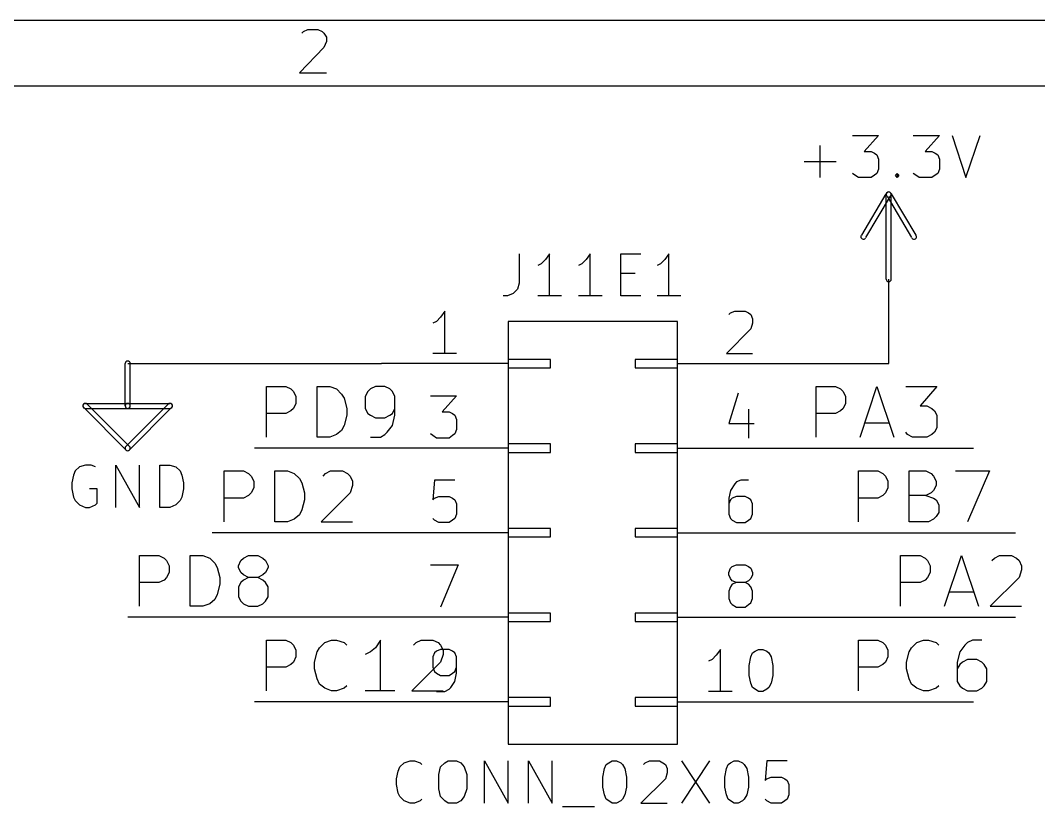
# Model space of a CAD drawing. Extents: x 10 to 287, y -200 to -10.
# Drawn here: x 76.79 to 107.37, y -33.63 to -10.01 of the extents above; entities that cross this region are included whole.
import ezdxf

# ---------------------------------------------------------------- set-up
doc = ezdxf.new("R2010")
doc.units = 0
doc.header["$MEASUREMENT"] = 0
doc.layers.add('BLACK', color=7, linetype='CONTINUOUS')

msp = doc.modelspace()

# ---------------------------------------------------------------- linework, layer by layer
at = {"layer": 'Black'}
for p, q in [((84.1756, -22.5298), (84.1756, -21.0058)), ((84.1756, -21.0058), (84.7598, -21.0058)), ((84.7598, -21.0058), (84.9122, -21.082)), ((84.9122, -21.082), (84.9884, -21.1582)), ((85.6996, -22.5298), (85.6996, -21.0058)), ((85.6996, -21.0058), (86.0806, -21.0058)), ((86.0806, -21.0058), (86.2838, -21.082)), ((86.2838, -21.082), (86.4362, -21.2344)), ((87.2998, -21.082), (87.2236, -21.1582)), ((87.4522, -21.0058), (87.2998, -21.082)), ((87.7316, -21.0058), (87.4522, -21.0058)), ((87.884, -21.082), (87.7316, -21.0058)), ((87.9602, -21.1582), (87.884, -21.082)), ((100.686, -22.5298), (100.686, -21.0058)), ((100.686, -21.0058), (101.27, -21.0058)), ((101.27, -21.0058), (101.422, -21.082)), ((101.422, -21.082), (101.498, -21.1582)), ((102.006, -22.5298), (102.514, -21.0058)), ((102.514, -21.0058), (103.022, -22.5298)), ((103.378, -21.0058), (104.318, -21.0058)), ((104.318, -21.0058), (103.81, -21.59)), ((84.9884, -21.1582), (85.0646, -21.3106)), ((85.0646, -21.3106), (85.0646, -21.5138)), ((86.4362, -21.2344), (86.5124, -21.3614)), ((86.5124, -21.3614), (86.5886, -21.6662)), ((87.2236, -21.1582), (87.1474, -21.3106)), ((87.1474, -21.3106), (87.1474, -21.6662)), ((88.0364, -21.3106), (87.9602, -21.1582)), ((88.0364, -21.8694), (88.0364, -21.3106)), ((101.498, -21.1582), (101.575, -21.3106)), ((101.575, -21.3106), (101.575, -21.5138)), ((84.9884, -21.6662), (84.9122, -21.7424)), ((85.0646, -21.5138), (84.9884, -21.6662)), ((86.5886, -21.6662), (86.5886, -21.8694)), ((87.1474, -21.6662), (87.2236, -21.8186)), ((87.9602, -21.8186), (88.0364, -21.6662)), ((101.498, -21.6662), (101.422, -21.7424)), ((101.575, -21.5138), (101.498, -21.6662)), ((103.81, -21.59), (104.013, -21.59)), ((104.013, -21.59), (104.165, -21.6662)), ((104.165, -21.6662), (104.242, -21.7424)), ((84.7598, -21.8186), (84.1756, -21.8186)), ((84.9122, -21.7424), (84.7598, -21.8186)), ((86.5886, -21.8694), (86.5124, -22.1742)), ((87.2236, -21.8186), (87.2998, -21.8694)), ((87.2998, -21.8694), (87.4522, -21.9456)), ((87.4522, -21.9456), (87.7316, -21.9456)), ((87.7316, -21.9456), (87.884, -21.8694)), ((87.884, -21.8694), (87.9602, -21.8186)), ((87.9602, -22.1742), (88.0364, -21.8694)), ((101.27, -21.8186), (100.686, -21.8186)), ((101.422, -21.7424), (101.27, -21.8186)), ((104.242, -21.7424), (104.318, -21.8694)), ((104.318, -21.8694), (104.318, -22.2504)), ((86.5124, -22.1742), (86.4362, -22.3266)), ((87.8078, -22.3774), (87.9602, -22.1742)), ((102.133, -22.098), (102.87, -22.098)), ((104.318, -22.2504), (104.242, -22.3774)), ((86.0806, -22.5298), (85.6996, -22.5298)), ((86.2838, -22.4536), (86.0806, -22.5298)), ((86.4362, -22.3266), (86.2838, -22.4536)), ((87.2998, -22.5298), (87.6046, -22.5298)), ((87.6046, -22.5298), (87.7316, -22.4536)), ((87.7316, -22.4536), (87.8078, -22.3774)), ((103.429, -22.4536), (103.378, -22.3774)), ((103.581, -22.5298), (103.429, -22.4536)), ((104.013, -22.5298), (103.581, -22.5298)), ((104.165, -22.4536), (104.013, -22.5298)), ((104.242, -22.3774), (104.165, -22.4536)), ((82.9056, -25.0698), (82.9056, -23.5458)), ((82.9056, -23.5458), (83.4898, -23.5458)), ((83.4898, -23.5458), (83.6422, -23.622)), ((84.4296, -25.0698), (84.4296, -23.5458)), ((84.4296, -23.5458), (84.8106, -23.5458)), ((84.8106, -23.5458), (85.0138, -23.622)), ((85.9536, -23.622), (86.106, -23.5458)), ((86.106, -23.5458), (86.4616, -23.5458)), ((86.4616, -23.5458), (86.614, -23.622)), ((101.956, -25.0698), (101.956, -23.5458)), ((101.956, -23.5458), (102.54, -23.5458)), ((102.54, -23.5458), (102.692, -23.622)), ((103.48, -25.0698), (103.48, -23.5458)), ((103.48, -23.5458), (103.988, -23.5458)), ((103.988, -23.5458), (104.14, -23.622)), ((104.877, -23.5458), (105.893, -23.5458)), ((105.893, -23.5458), (105.232, -25.0698)), ((83.6422, -23.622), (83.7184, -23.6982)), ((83.7184, -23.6982), (83.7946, -23.8506)), ((83.7946, -23.8506), (83.7946, -24.0538)), ((85.0138, -23.622), (85.1662, -23.7744)), ((85.1662, -23.7744), (85.2424, -23.9014)), ((85.8774, -23.6982), (85.9536, -23.622)), ((86.614, -23.622), (86.6902, -23.6982)), ((86.6902, -23.6982), (86.7664, -23.8506)), ((86.7664, -23.8506), (86.7664, -23.9776)), ((102.692, -23.622), (102.768, -23.6982)), ((102.768, -23.6982), (102.845, -23.8506)), ((102.845, -23.8506), (102.845, -24.0538)), ((104.14, -23.622), (104.216, -23.6982)), ((104.216, -23.6982), (104.292, -23.8506)), ((104.292, -23.8506), (104.292, -23.9776)), ((83.7946, -24.0538), (83.7184, -24.2062)), ((85.2424, -23.9014), (85.3186, -24.2062)), ((86.7664, -23.9776), (86.6902, -24.2062)), ((102.845, -24.0538), (102.768, -24.2062)), ((104.216, -24.13), (104.14, -24.2062)), ((104.292, -23.9776), (104.216, -24.13)), ((83.4898, -24.3586), (82.9056, -24.3586)), ((83.6422, -24.2824), (83.4898, -24.3586)), ((83.7184, -24.2062), (83.6422, -24.2824)), ((85.3186, -24.4094), (85.2424, -24.7142)), ((85.3186, -24.2062), (85.3186, -24.4094)), ((86.6902, -24.2062), (85.8266, -25.0698)), ((102.54, -24.3586), (101.956, -24.3586)), ((102.692, -24.2824), (102.54, -24.3586)), ((102.768, -24.2062), (102.692, -24.2824)), ((103.988, -24.2824), (103.48, -24.2824)), ((104.14, -24.2062), (103.988, -24.2824)), ((103.988, -24.2824), (104.216, -24.3586)), ((104.216, -24.3586), (104.292, -24.4094)), ((104.292, -24.4094), (104.369, -24.5618)), ((85.2424, -24.7142), (85.1662, -24.8666)), ((104.369, -24.5618), (104.369, -24.7904)), ((84.8106, -25.0698), (84.4296, -25.0698)), ((85.0138, -24.9936), (84.8106, -25.0698)), ((85.1662, -24.8666), (85.0138, -24.9936)), ((85.8266, -25.0698), (86.7664, -25.0698)), ((104.064, -25.0698), (103.48, -25.0698)), ((104.216, -24.9936), (104.064, -25.0698)), ((104.292, -24.9174), (104.216, -24.9936)), ((104.369, -24.7904), (104.292, -24.9174)), ((80.3656, -27.6098), (80.3656, -26.0858)), ((80.3656, -26.0858), (80.9498, -26.0858)), ((80.9498, -26.0858), (81.1022, -26.162)), ((81.1022, -26.162), (81.1784, -26.2382)), ((81.1784, -26.2382), (81.2546, -26.3906)), ((81.8896, -27.6098), (81.8896, -26.0858)), ((81.8896, -26.0858), (82.2706, -26.0858)), ((82.2706, -26.0858), (82.4738, -26.162)), ((82.4738, -26.162), (82.6262, -26.3144)), ((83.3374, -26.3906), (83.4136, -26.2382)), ((83.4136, -26.2382), (83.4898, -26.162)), ((83.4898, -26.162), (83.6422, -26.0858)), ((83.6422, -26.0858), (83.9216, -26.0858)), ((83.9216, -26.0858), (84.074, -26.162)), ((84.074, -26.162), (84.1502, -26.2382)), ((84.1502, -26.2382), (84.2264, -26.3906)), ((103.226, -27.6098), (103.226, -26.0858)), ((103.226, -26.0858), (103.81, -26.0858)), ((103.81, -26.0858), (103.962, -26.162)), ((103.962, -26.162), (104.038, -26.2382)), ((104.038, -26.2382), (104.115, -26.3906)), ((104.546, -27.6098), (105.054, -26.0858)), ((105.054, -26.0858), (105.562, -27.6098)), ((105.969, -26.2382), (106.045, -26.162)), ((106.045, -26.162), (106.197, -26.0858)), ((106.197, -26.0858), (106.553, -26.0858)), ((106.553, -26.0858), (106.705, -26.162)), ((106.705, -26.162), (106.782, -26.2382)), ((106.782, -26.2382), (106.858, -26.3906)), ((81.2546, -26.5938), (81.1784, -26.7462)), ((81.2546, -26.3906), (81.2546, -26.5938)), ((82.6262, -26.3144), (82.7024, -26.4414)), ((82.7024, -26.4414), (82.7786, -26.7462)), ((83.3374, -26.4414), (83.3374, -26.3906)), ((83.4136, -26.5938), (83.3374, -26.4414)), ((83.4898, -26.67), (83.4136, -26.5938)), ((84.1502, -26.5938), (84.074, -26.67)), ((84.2264, -26.4414), (84.1502, -26.5938)), ((84.2264, -26.3906), (84.2264, -26.4414)), ((104.115, -26.5938), (104.038, -26.7462)), ((104.115, -26.3906), (104.115, -26.5938)), ((106.858, -26.5176), (106.782, -26.7462)), ((106.858, -26.3906), (106.858, -26.5176)), ((80.9498, -26.8986), (80.3656, -26.8986)), ((81.1022, -26.8224), (80.9498, -26.8986)), ((81.1784, -26.7462), (81.1022, -26.8224)), ((82.7786, -26.7462), (82.7786, -26.9494)), ((83.4136, -26.8986), (83.3374, -27.0256)), ((83.4898, -26.8224), (83.4136, -26.8986)), ((83.6422, -26.7462), (83.4898, -26.67)), ((83.6422, -26.7462), (83.4898, -26.8224)), ((83.9216, -26.7462), (83.6422, -26.7462)), ((84.074, -26.67), (83.9216, -26.7462)), ((84.074, -26.8224), (83.9216, -26.7462)), ((84.1502, -26.8986), (84.074, -26.8224)), ((84.2264, -27.0256), (84.1502, -26.8986)), ((103.81, -26.8986), (103.226, -26.8986)), ((103.962, -26.8224), (103.81, -26.8986)), ((104.038, -26.7462), (103.962, -26.8224)), ((106.782, -26.7462), (105.918, -27.6098)), ((82.7786, -26.9494), (82.7024, -27.2542)), ((83.3374, -27.0256), (83.3374, -27.3304)), ((84.2264, -27.3304), (84.2264, -27.0256)), ((104.673, -27.178), (105.41, -27.178)), ((82.6262, -27.4066), (82.4738, -27.5336)), ((82.7024, -27.2542), (82.6262, -27.4066)), ((83.3374, -27.3304), (83.4136, -27.4574)), ((83.4136, -27.4574), (83.4898, -27.5336)), ((84.074, -27.5336), (84.1502, -27.4574)), ((84.1502, -27.4574), (84.2264, -27.3304)), ((82.2706, -27.6098), (81.8896, -27.6098)), ((82.4738, -27.5336), (82.2706, -27.6098)), ((83.4898, -27.5336), (83.6422, -27.6098)), ((83.6422, -27.6098), (83.9216, -27.6098)), ((83.9216, -27.6098), (84.074, -27.5336)), ((105.918, -27.6098), (106.858, -27.6098)), ((84.1756, -30.1498), (84.1756, -28.6258)), ((84.1756, -28.6258), (84.7598, -28.6258)), ((84.7598, -28.6258), (84.9122, -28.702)), ((84.9122, -28.702), (84.9884, -28.7782)), ((85.7758, -28.8544), (85.9282, -28.702)), ((85.9282, -28.702), (86.1314, -28.6258)), ((86.1314, -28.6258), (86.2838, -28.6258)), ((86.2838, -28.6258), (86.5124, -28.702)), ((86.5124, -28.702), (86.5886, -28.7782)), ((87.6046, -28.6258), (87.4522, -28.8544)), ((87.6046, -30.1498), (87.6046, -28.6258)), ((88.5952, -28.7782), (88.6714, -28.702)), ((88.6714, -28.702), (88.8238, -28.6258)), ((88.8238, -28.6258), (89.1794, -28.6258)), ((89.1794, -28.6258), (89.3318, -28.702)), ((89.3318, -28.702), (89.408, -28.7782)), ((101.956, -30.1498), (101.956, -28.6258)), ((101.956, -28.6258), (102.54, -28.6258)), ((102.54, -28.6258), (102.692, -28.702)), ((102.692, -28.702), (102.768, -28.7782)), ((103.556, -28.8544), (103.708, -28.702)), ((103.708, -28.702), (103.911, -28.6258)), ((103.911, -28.6258), (104.064, -28.6258)), ((104.064, -28.6258), (104.292, -28.702)), ((104.292, -28.702), (104.369, -28.7782)), ((105.232, -28.702), (105.156, -28.7782)), ((105.385, -28.6258), (105.232, -28.702)), ((105.664, -28.6258), (105.385, -28.6258)), ((84.9884, -28.7782), (85.0646, -28.9306)), ((85.0646, -28.9306), (85.0646, -29.1338)), ((85.6234, -29.2862), (85.6996, -28.9814)), ((85.6996, -28.9814), (85.7758, -28.8544)), ((87.2998, -28.9814), (87.1474, -29.0576)), ((87.4522, -28.8544), (87.2998, -28.9814)), ((89.408, -28.7782), (89.4842, -28.9306)), ((89.4842, -28.9306), (89.4842, -29.0576)), ((102.768, -28.7782), (102.845, -28.9306)), ((102.845, -28.9306), (102.845, -29.1338)), ((103.403, -29.2862), (103.48, -28.9814)), ((103.48, -28.9814), (103.556, -28.8544)), ((105.004, -28.9814), (104.927, -29.2862)), ((105.156, -28.7782), (105.004, -28.9814)), ((84.9884, -29.2862), (84.9122, -29.3624)), ((85.0646, -29.1338), (84.9884, -29.2862)), ((85.6234, -29.4894), (85.6234, -29.2862)), ((89.408, -29.2862), (88.5444, -30.1498)), ((89.4842, -29.0576), (89.408, -29.2862)), ((102.768, -29.2862), (102.692, -29.3624)), ((102.845, -29.1338), (102.768, -29.2862)), ((103.403, -29.4894), (103.403, -29.2862)), ((104.927, -29.2862), (104.927, -29.8704)), ((105.08, -29.2862), (105.004, -29.3624)), ((105.232, -29.21), (105.08, -29.2862)), ((105.512, -29.21), (105.232, -29.21)), ((105.664, -29.2862), (105.512, -29.21)), ((105.74, -29.3624), (105.664, -29.2862)), ((84.7598, -29.4386), (84.1756, -29.4386)), ((84.9122, -29.3624), (84.7598, -29.4386)), ((85.6996, -29.7942), (85.6234, -29.4894)), ((102.54, -29.4386), (101.956, -29.4386)), ((102.692, -29.3624), (102.54, -29.4386)), ((103.48, -29.7942), (103.403, -29.4894)), ((105.004, -29.3624), (104.927, -29.4894)), ((105.816, -29.4894), (105.74, -29.3624)), ((105.816, -29.8704), (105.816, -29.4894)), ((85.7758, -29.9466), (85.6996, -29.7942)), ((85.9282, -30.0736), (85.7758, -29.9466)), ((103.556, -29.9466), (103.48, -29.7942)), ((103.708, -30.0736), (103.556, -29.9466)), ((104.927, -29.8704), (105.004, -29.9974)), ((105.74, -29.9974), (105.816, -29.8704)), ((86.1314, -30.1498), (85.9282, -30.0736)), ((86.2838, -30.1498), (86.1314, -30.1498)), ((86.5124, -30.0736), (86.2838, -30.1498)), ((86.5886, -29.9974), (86.5124, -30.0736)), ((88.0364, -30.1498), (87.1474, -30.1498)), ((88.5444, -30.1498), (89.4842, -30.1498)), ((103.911, -30.1498), (103.708, -30.0736)), ((104.064, -30.1498), (103.911, -30.1498)), ((104.292, -30.0736), (104.064, -30.1498)), ((104.369, -29.9974), (104.292, -30.0736)), ((105.004, -29.9974), (105.08, -30.0736)), ((105.08, -30.0736), (105.232, -30.1498)), ((105.232, -30.1498), (105.512, -30.1498)), ((105.512, -30.1498), (105.664, -30.0736)), ((105.664, -30.0736), (105.74, -29.9974))]:
    msp.add_line(p, q, dxfattribs=at)
at = {"layer": 'Cyan 2'}
for p, q in [((101.778, -13.462), (102.565, -13.462)), ((102.565, -13.462), (102.133, -13.9446)), ((103.607, -13.462), (104.394, -13.462)), ((104.394, -13.462), (103.962, -13.9446)), ((104.775, -13.462), (105.181, -14.732)), ((105.181, -14.732), (105.613, -13.462)), ((100.813, -14.732), (100.813, -13.7668)), ((102.133, -13.9446), (102.337, -13.9446)), ((102.337, -13.9446), (102.438, -13.9954)), ((102.438, -13.9954), (102.514, -14.0462)), ((102.514, -14.0462), (102.565, -14.1732)), ((103.962, -13.9446), (104.165, -13.9446)), ((104.165, -13.9446), (104.267, -13.9954)), ((104.267, -13.9954), (104.343, -14.0462)), ((104.343, -14.0462), (104.394, -14.1732)), ((100.33, -14.2494), (101.295, -14.2494)), ((102.565, -14.1732), (102.565, -14.478)), ((104.394, -14.1732), (104.394, -14.478)), ((101.854, -14.6558), (101.778, -14.605)), ((101.956, -14.732), (101.854, -14.6558)), ((102.438, -14.6558), (102.337, -14.732)), ((102.514, -14.605), (102.438, -14.6558)), ((102.565, -14.478), (102.514, -14.605)), ((103.073, -14.6558), (103.124, -14.605)), ((103.124, -14.732), (103.073, -14.6558)), ((103.124, -14.605), (103.175, -14.6558)), ((103.124, -14.605), (103.124, -14.732)), ((103.175, -14.6558), (103.124, -14.732)), ((103.683, -14.6558), (103.607, -14.605)), ((103.784, -14.732), (103.683, -14.6558)), ((104.267, -14.6558), (104.165, -14.732)), ((104.343, -14.605), (104.267, -14.6558)), ((104.394, -14.478), (104.343, -14.605)), ((102.337, -14.732), (101.956, -14.732)), ((104.165, -14.732), (103.784, -14.732)), ((91.7702, -17.018), (91.7702, -17.907)), ((92.6846, -17.018), (92.5576, -17.1958)), ((92.6846, -18.288), (92.6846, -17.018)), ((93.9038, -17.018), (93.7768, -17.1958)), ((93.9038, -18.288), (93.9038, -17.018)), ((94.8182, -18.288), (94.8182, -17.018)), ((94.8182, -17.018), (95.4278, -17.018)), ((96.266, -17.018), (96.139, -17.1958)), ((96.266, -18.288), (96.266, -17.018)), ((92.4306, -17.3228), (92.329, -17.3736)), ((92.5576, -17.1958), (92.4306, -17.3228)), ((93.6498, -17.3228), (93.5482, -17.3736)), ((93.7768, -17.1958), (93.6498, -17.3228)), ((96.012, -17.3228), (95.9104, -17.3736)), ((96.139, -17.1958), (96.012, -17.3228)), ((94.8182, -17.6022), (95.25, -17.6022)), ((91.7702, -17.907), (91.7194, -18.0848)), ((91.4146, -18.288), (91.2876, -18.288)), ((91.5924, -18.2118), (91.4146, -18.288)), ((91.7194, -18.0848), (91.5924, -18.2118)), ((93.0402, -18.288), (92.329, -18.288)), ((94.2594, -18.288), (93.5482, -18.288)), ((95.4278, -18.288), (94.8182, -18.288)), ((96.6216, -18.288), (95.9104, -18.288)), ((78.4352, -23.5458), (78.3844, -23.6728)), ((78.5622, -23.4188), (78.4352, -23.5458)), ((78.74, -23.368), (78.5622, -23.4188)), ((78.9178, -23.368), (78.74, -23.368)), ((79.0448, -23.4188), (78.9178, -23.368)), ((79.6544, -24.638), (79.6544, -23.368)), ((79.6544, -23.368), (80.3656, -24.638)), ((80.3656, -24.638), (80.3656, -23.368)), ((80.9752, -24.638), (80.9752, -23.368)), ((80.9752, -23.368), (81.28, -23.368)), ((81.28, -23.368), (81.4578, -23.4188)), ((81.4578, -23.4188), (81.5848, -23.5458)), ((81.5848, -23.5458), (81.6356, -23.6728)), ((78.3844, -23.6728), (78.3336, -23.9014)), ((81.6356, -23.6728), (81.6864, -23.9014)), ((78.3336, -23.9014), (78.3336, -24.0792)), ((78.3336, -24.0792), (78.3844, -24.3332)), ((79.0956, -24.0792), (78.867, -24.0792)), ((79.0956, -24.511), (79.0956, -24.0792)), ((81.6864, -24.0792), (81.6356, -24.3332)), ((81.6864, -23.9014), (81.6864, -24.0792)), ((78.3844, -24.3332), (78.4352, -24.4348)), ((78.4352, -24.4348), (78.5622, -24.5618)), ((81.5848, -24.4348), (81.4578, -24.5618)), ((81.6356, -24.3332), (81.5848, -24.4348)), ((78.5622, -24.5618), (78.74, -24.638)), ((78.74, -24.638), (78.867, -24.638)), ((78.867, -24.638), (79.0448, -24.5618)), ((79.0448, -24.5618), (79.0956, -24.511)), ((81.28, -24.638), (80.9752, -24.638)), ((81.4578, -24.5618), (81.28, -24.638)), ((88.1888, -32.4358), (88.3158, -32.3088)), ((88.3158, -32.3088), (88.4936, -32.258)), ((88.4936, -32.258), (88.6206, -32.258)), ((88.6206, -32.258), (88.7984, -32.3088)), ((88.7984, -32.3088), (88.8492, -32.3596)), ((89.408, -32.4358), (89.535, -32.3088)), ((89.535, -32.3088), (89.6366, -32.258)), ((89.6366, -32.258), (89.8906, -32.258)), ((89.8906, -32.258), (90.0176, -32.3088)), ((90.0176, -32.3088), (90.1192, -32.4358)), ((90.7288, -33.528), (90.7288, -32.258)), ((90.7288, -32.258), (91.44, -33.528)), ((91.44, -33.528), (91.44, -32.258)), ((92.0496, -33.528), (92.0496, -32.258)), ((92.0496, -32.258), (92.7608, -33.528)), ((92.7608, -33.528), (92.7608, -32.258)), ((94.3356, -32.4866), (94.3864, -32.3596)), ((94.3864, -32.3596), (94.4626, -32.3088)), ((94.4626, -32.3088), (94.5642, -32.258)), ((94.5642, -32.258), (94.6912, -32.258)), ((94.6912, -32.258), (94.8182, -32.3088)), ((94.8182, -32.3088), (94.869, -32.3596)), ((94.869, -32.3596), (94.9452, -32.4866)), ((95.504, -32.3596), (95.5548, -32.3088)), ((95.5548, -32.3088), (95.6818, -32.258)), ((95.6818, -32.258), (95.9866, -32.258)), ((95.9866, -32.258), (96.0882, -32.3088)), ((96.0882, -32.3088), (96.1644, -32.3596)), ((96.1644, -32.3596), (96.2152, -32.4866)), ((96.647, -32.258), (97.4852, -33.528)), ((97.4852, -32.258), (96.647, -33.528)), ((97.9932, -32.4866), (98.044, -32.3596)), ((98.044, -32.3596), (98.1202, -32.3088)), ((98.1202, -32.3088), (98.2218, -32.258)), ((98.2218, -32.258), (98.3488, -32.258)), ((98.3488, -32.258), (98.4758, -32.3088)), ((98.4758, -32.3088), (98.5266, -32.3596)), ((98.5266, -32.3596), (98.6028, -32.4866)), ((99.2124, -32.258), (99.1616, -32.8422)), ((99.822, -32.258), (99.2124, -32.258)), ((88.0872, -32.7914), (88.138, -32.5628)), ((88.138, -32.5628), (88.1888, -32.4358)), ((89.3572, -32.6644), (89.408, -32.4358)), ((89.3572, -33.0962), (89.3572, -32.6644)), ((90.1192, -32.4358), (90.1954, -32.6644)), ((90.1954, -32.6644), (90.1954, -33.0962)), ((94.2848, -32.7406), (94.3356, -32.4866)), ((94.9452, -32.4866), (94.996, -32.7406)), ((96.2152, -32.6136), (96.1644, -32.7914)), ((96.2152, -32.4866), (96.2152, -32.6136)), ((97.9424, -32.7406), (97.9932, -32.4866)), ((98.6028, -32.4866), (98.6536, -32.7406)), ((88.0872, -32.9692), (88.0872, -32.7914)), ((88.138, -33.2232), (88.0872, -32.9692)), ((94.2848, -33.0454), (94.2848, -32.7406)), ((94.996, -32.7406), (94.996, -33.0454)), ((96.1644, -32.7914), (95.4278, -33.528)), ((97.9424, -33.0454), (97.9424, -32.7406)), ((98.6536, -32.7406), (98.6536, -33.0454)), ((99.1616, -32.8422), (99.2124, -32.7914)), ((99.2124, -32.7914), (99.3394, -32.7406)), ((99.3394, -32.7406), (99.6442, -32.7406)), ((99.6442, -32.7406), (99.7458, -32.7914)), ((99.7458, -32.7914), (99.822, -32.8422)), ((99.822, -32.8422), (99.8728, -32.9692)), ((99.8728, -32.9692), (99.8728, -33.274)), ((88.1888, -33.3248), (88.138, -33.2232)), ((88.3158, -33.4518), (88.1888, -33.3248)), ((89.408, -33.3248), (89.3572, -33.0962)), ((89.535, -33.4518), (89.408, -33.3248)), ((90.1192, -33.3248), (90.0176, -33.4518)), ((90.1954, -33.0962), (90.1192, -33.3248)), ((94.3356, -33.274), (94.2848, -33.0454)), ((94.3864, -33.401), (94.3356, -33.274)), ((94.9452, -33.274), (94.869, -33.401)), ((94.996, -33.0454), (94.9452, -33.274)), ((97.9932, -33.274), (97.9424, -33.0454)), ((98.044, -33.401), (97.9932, -33.274)), ((98.6028, -33.274), (98.5266, -33.401)), ((98.6536, -33.0454), (98.6028, -33.274)), ((99.8728, -33.274), (99.822, -33.401)), ((88.4936, -33.528), (88.3158, -33.4518)), ((88.6206, -33.528), (88.4936, -33.528)), ((88.7984, -33.4518), (88.6206, -33.528)), ((88.8492, -33.401), (88.7984, -33.4518)), ((89.6366, -33.528), (89.535, -33.4518)), ((89.8906, -33.528), (89.6366, -33.528)), ((90.0176, -33.4518), (89.8906, -33.528)), ((93.0656, -33.6296), (94.0308, -33.6296)), ((94.4626, -33.4518), (94.3864, -33.401)), ((94.5642, -33.528), (94.4626, -33.4518)), ((94.6912, -33.528), (94.5642, -33.528)), ((94.8182, -33.4518), (94.6912, -33.528)), ((94.869, -33.401), (94.8182, -33.4518)), ((95.4278, -33.528), (96.2152, -33.528)), ((98.1202, -33.4518), (98.044, -33.401)), ((98.2218, -33.528), (98.1202, -33.4518)), ((98.3488, -33.528), (98.2218, -33.528)), ((98.4758, -33.4518), (98.3488, -33.528)), ((98.5266, -33.401), (98.4758, -33.4518)), ((99.2124, -33.4518), (99.1616, -33.401)), ((99.3394, -33.528), (99.2124, -33.4518)), ((99.6442, -33.528), (99.3394, -33.528)), ((99.7458, -33.4518), (99.6442, -33.528)), ((99.822, -33.401), (99.7458, -33.4518))]:
    msp.add_line(p, q, dxfattribs=at)
at = {"layer": 'Green 2'}
for p, q in [((102.87, -20.32), (102.87, -17.78)), ((80.01, -20.32), (87.63, -20.32)), ((100.33, -20.32), (102.87, -20.32)), ((87.63, -22.86), (83.82, -22.86)), ((100.33, -22.86), (105.41, -22.86)), ((87.63, -25.4), (82.55, -25.4)), ((100.33, -25.4), (106.68, -25.4)), ((87.63, -27.94), (80.01, -27.94)), ((100.33, -27.94), (106.68, -27.94)), ((87.63, -30.48), (83.82, -30.48)), ((100.33, -30.48), (105.41, -30.48))]:
    msp.add_line(p, q, dxfattribs=at)
at = {"layer": 'Red 2'}
for p, q in [((286.995, -10.0076), (10.0076, -10.0076)), ((85.2424, -10.3886), (85.2932, -10.3378)), ((85.2932, -10.3378), (85.4202, -10.287)), ((85.4202, -10.287), (85.725, -10.287)), ((85.725, -10.287), (85.852, -10.3378)), ((85.852, -10.3378), (85.9028, -10.3886)), ((85.9028, -10.3886), (85.979, -10.5156)), ((85.979, -10.6426), (85.9028, -10.8204)), ((85.979, -10.5156), (85.979, -10.6426)), ((85.9028, -10.8204), (85.1662, -11.5824)), ((85.1662, -11.5824), (85.979, -11.5824)), ((285.013, -11.9888), (11.9888, -11.9888)), ((102.057, -16.4592), (102.794, -15.2146)), ((102.184, -16.5354), (102.921, -15.2908)), ((102.794, -17.78), (102.794, -15.24)), ((102.819, -15.2908), (103.556, -16.5354)), ((102.946, -15.2146), (103.683, -16.4592)), ((102.946, -17.78), (102.946, -15.24)), ((89.408, -18.923), (89.281, -19.05)), ((89.535, -18.7452), (89.408, -18.923)), ((89.535, -20.0152), (89.535, -18.7452)), ((98.0694, -18.8468), (98.1202, -18.796)), ((98.1202, -18.796), (98.2472, -18.7452)), ((98.2472, -18.7452), (98.552, -18.7452)), ((98.552, -18.7452), (98.6536, -18.796)), ((98.6536, -18.796), (98.7298, -18.8468)), ((98.7298, -18.8468), (98.7806, -18.9738)), ((89.281, -19.05), (89.1794, -19.1008)), ((91.44, -19.05), (91.44, -31.75)), ((96.52, -19.05), (91.44, -19.05)), ((96.52, -31.75), (96.52, -19.05)), ((98.7806, -19.1008), (98.7298, -19.2786)), ((98.7806, -18.9738), (98.7806, -19.1008)), ((98.7298, -19.2786), (97.9932, -20.0152)), ((89.8906, -20.0152), (89.1794, -20.0152)), ((97.9932, -20.0152), (98.7806, -20.0152)), ((79.9338, -21.59), (79.9338, -20.32)), ((80.0862, -21.59), (80.0862, -20.32)), ((91.44, -20.32), (87.63, -20.32)), ((91.44, -20.193), (91.44, -20.447)), ((92.71, -20.193), (91.44, -20.193)), ((91.44, -20.447), (92.71, -20.447)), ((92.71, -20.447), (92.71, -20.193)), ((95.25, -20.193), (95.25, -20.447)), ((96.52, -20.193), (95.25, -20.193)), ((95.25, -20.447), (96.52, -20.447)), ((96.52, -20.447), (96.52, -20.193)), ((96.52, -20.32), (100.33, -20.32)), ((89.1032, -21.2852), (89.8906, -21.2852)), ((89.8906, -21.2852), (89.4588, -21.7678)), ((98.3488, -21.209), (98.0694, -22.1234)), ((79.9592, -22.9108), (78.6892, -21.6408)), ((78.74, -21.5138), (80.01, -21.5138)), ((78.74, -21.6662), (80.01, -21.6662)), ((80.0608, -22.8092), (78.7908, -21.5392)), ((81.2292, -21.5392), (79.9592, -22.8092)), ((80.01, -21.5138), (81.28, -21.5138)), ((80.01, -21.6662), (81.28, -21.6662)), ((81.3308, -21.6408), (80.0608, -22.9108)), ((98.6536, -21.6916), (98.6536, -22.5552)), ((89.4588, -21.7678), (89.662, -21.7678)), ((89.662, -21.7678), (89.7636, -21.8186)), ((89.7636, -21.8186), (89.8398, -21.8694)), ((89.8398, -21.8694), (89.8906, -21.9964)), ((89.8906, -21.9964), (89.8906, -22.3012)), ((89.8906, -22.3012), (89.8398, -22.4282)), ((98.0694, -22.1234), (98.8314, -22.1234)), ((89.1794, -22.479), (89.1032, -22.4282)), ((89.281, -22.5552), (89.1794, -22.479)), ((89.662, -22.5552), (89.281, -22.5552)), ((89.7636, -22.479), (89.662, -22.5552)), ((89.8398, -22.4282), (89.7636, -22.479)), ((91.44, -22.86), (87.63, -22.86)), ((91.44, -22.733), (91.44, -22.987)), ((92.71, -22.733), (91.44, -22.733)), ((92.71, -22.987), (92.71, -22.733)), ((95.25, -22.733), (95.25, -22.987)), ((96.52, -22.733), (95.25, -22.733)), ((96.52, -22.987), (96.52, -22.733)), ((96.52, -22.86), (100.33, -22.86)), ((91.44, -22.987), (92.71, -22.987)), ((95.25, -22.987), (96.52, -22.987)), ((89.2302, -23.8252), (89.1794, -24.4094)), ((89.8398, -23.8252), (89.2302, -23.8252)), ((98.425, -23.8252), (98.298, -23.876)), ((98.6536, -23.8252), (98.425, -23.8252)), ((98.1202, -24.13), (98.0694, -24.3586)), ((98.2472, -23.9268), (98.1202, -24.13)), ((98.298, -23.876), (98.2472, -23.9268)), ((89.1794, -24.4094), (89.2302, -24.3586)), ((89.2302, -24.3586), (89.3572, -24.3078)), ((89.3572, -24.3078), (89.662, -24.3078)), ((89.662, -24.3078), (89.7636, -24.3586)), ((89.7636, -24.3586), (89.8398, -24.4094)), ((89.8398, -24.4094), (89.8906, -24.5364)), ((98.0694, -24.3586), (98.0694, -24.8412)), ((98.1202, -24.4094), (98.0694, -24.5364)), ((98.171, -24.3586), (98.1202, -24.4094)), ((98.298, -24.3078), (98.171, -24.3586)), ((98.552, -24.3078), (98.298, -24.3078)), ((98.6536, -24.3586), (98.552, -24.3078)), ((98.7298, -24.4094), (98.6536, -24.3586)), ((98.7806, -24.5364), (98.7298, -24.4094)), ((89.8906, -24.5364), (89.8906, -24.8412)), ((98.7806, -24.8412), (98.7806, -24.5364)), ((89.2302, -25.019), (89.1794, -24.9682)), ((89.3572, -25.0952), (89.2302, -25.019)), ((89.7636, -25.019), (89.662, -25.0952)), ((89.8398, -24.9682), (89.7636, -25.019)), ((89.8906, -24.8412), (89.8398, -24.9682)), ((98.0694, -24.8412), (98.1202, -24.9682)), ((98.1202, -24.9682), (98.171, -25.019)), ((98.171, -25.019), (98.298, -25.0952)), ((98.552, -25.0952), (98.6536, -25.019)), ((98.6536, -25.019), (98.7298, -24.9682)), ((98.7298, -24.9682), (98.7806, -24.8412)), ((89.662, -25.0952), (89.3572, -25.0952)), ((91.44, -25.273), (91.44, -25.527)), ((92.71, -25.273), (91.44, -25.273)), ((92.71, -25.527), (92.71, -25.273)), ((95.25, -25.273), (95.25, -25.527)), ((96.52, -25.273), (95.25, -25.273)), ((96.52, -25.527), (96.52, -25.273)), ((98.298, -25.0952), (98.552, -25.0952)), ((91.44, -25.4), (87.63, -25.4)), ((91.44, -25.527), (92.71, -25.527)), ((95.25, -25.527), (96.52, -25.527)), ((96.52, -25.4), (100.33, -25.4)), ((89.1032, -26.3652), (89.9414, -26.3652)), ((89.9414, -26.3652), (89.408, -27.6352)), ((98.0694, -26.5938), (98.1202, -26.4668)), ((98.0694, -26.67), (98.0694, -26.5938)), ((98.1202, -26.4668), (98.171, -26.416)), ((98.171, -26.416), (98.298, -26.3652)), ((98.298, -26.3652), (98.552, -26.3652)), ((98.552, -26.3652), (98.6536, -26.416)), ((98.6536, -26.416), (98.7298, -26.4668)), ((98.7298, -26.4668), (98.7806, -26.5938)), ((98.7806, -26.5938), (98.7806, -26.67)), ((98.1202, -26.7716), (98.0694, -26.67)), ((98.171, -26.8478), (98.1202, -26.7716)), ((98.298, -26.8986), (98.171, -26.8478)), ((98.298, -26.8986), (98.171, -26.9494)), ((98.552, -26.8986), (98.298, -26.8986)), ((98.6536, -26.8478), (98.552, -26.8986)), ((98.6536, -26.9494), (98.552, -26.8986)), ((98.7298, -26.7716), (98.6536, -26.8478)), ((98.7806, -26.67), (98.7298, -26.7716)), ((98.1202, -27.0256), (98.0694, -27.1526)), ((98.0694, -27.1526), (98.0694, -27.3812)), ((98.171, -26.9494), (98.1202, -27.0256)), ((98.7298, -27.0256), (98.6536, -26.9494)), ((98.7806, -27.1526), (98.7298, -27.0256)), ((98.7806, -27.3812), (98.7806, -27.1526)), ((98.0694, -27.3812), (98.1202, -27.5082)), ((98.1202, -27.5082), (98.171, -27.559)), ((98.6536, -27.559), (98.7298, -27.5082)), ((98.7298, -27.5082), (98.7806, -27.3812)), ((91.44, -27.813), (91.44, -28.067)), ((92.71, -27.813), (91.44, -27.813)), ((92.71, -28.067), (92.71, -27.813)), ((95.25, -27.813), (95.25, -28.067)), ((96.52, -27.813), (95.25, -27.813)), ((96.52, -28.067), (96.52, -27.813)), ((98.171, -27.559), (98.298, -27.6352)), ((98.298, -27.6352), (98.552, -27.6352)), ((98.552, -27.6352), (98.6536, -27.559)), ((91.44, -27.94), (87.63, -27.94)), ((91.44, -28.067), (92.71, -28.067)), ((95.25, -28.067), (96.52, -28.067)), ((96.52, -27.94), (100.33, -27.94)), ((89.2302, -29.0068), (89.1794, -29.1338)), ((89.281, -28.956), (89.2302, -29.0068)), ((89.408, -28.9052), (89.281, -28.956)), ((89.662, -28.9052), (89.408, -28.9052)), ((89.7636, -28.956), (89.662, -28.9052)), ((89.8398, -29.0068), (89.7636, -28.956)), ((89.8906, -29.1338), (89.8398, -29.0068)), ((97.8154, -28.9052), (97.6884, -29.083)), ((97.8154, -30.1752), (97.8154, -28.9052)), ((98.7298, -29.1338), (98.7806, -29.0068)), ((98.7806, -29.0068), (98.8568, -28.956)), ((98.8568, -28.956), (98.9584, -28.9052)), ((98.9584, -28.9052), (99.0854, -28.9052)), ((99.0854, -28.9052), (99.2124, -28.956)), ((99.2124, -28.956), (99.2632, -29.0068)), ((99.2632, -29.0068), (99.3394, -29.1338)), ((89.1794, -29.1338), (89.1794, -29.4386)), ((89.8906, -29.6164), (89.8906, -29.1338)), ((97.5614, -29.21), (97.4598, -29.2608)), ((97.6884, -29.083), (97.5614, -29.21)), ((98.679, -29.3878), (98.7298, -29.1338)), ((99.3394, -29.1338), (99.3902, -29.3878)), ((89.1794, -29.4386), (89.2302, -29.5656)), ((89.2302, -29.5656), (89.281, -29.6164)), ((89.281, -29.6164), (89.408, -29.6926)), ((89.662, -29.6926), (89.7636, -29.6164)), ((89.7636, -29.6164), (89.8398, -29.5656)), ((89.8398, -29.5656), (89.8906, -29.4386)), ((89.8398, -29.8704), (89.8906, -29.6164)), ((98.679, -29.6926), (98.679, -29.3878)), ((99.3902, -29.3878), (99.3902, -29.6926)), ((89.408, -29.6926), (89.662, -29.6926)), ((89.7128, -30.0482), (89.8398, -29.8704)), ((98.7298, -29.9212), (98.679, -29.6926)), ((98.7806, -30.0482), (98.7298, -29.9212)), ((99.3394, -29.9212), (99.2632, -30.0482)), ((99.3902, -29.6926), (99.3394, -29.9212)), ((89.281, -30.1752), (89.535, -30.1752)), ((89.535, -30.1752), (89.662, -30.099)), ((89.662, -30.099), (89.7128, -30.0482)), ((98.171, -30.1752), (97.4598, -30.1752)), ((98.8568, -30.099), (98.7806, -30.0482)), ((98.9584, -30.1752), (98.8568, -30.099)), ((99.0854, -30.1752), (98.9584, -30.1752)), ((99.2124, -30.099), (99.0854, -30.1752)), ((99.2632, -30.0482), (99.2124, -30.099)), ((91.44, -30.48), (87.63, -30.48)), ((91.44, -30.353), (91.44, -30.607)), ((92.71, -30.353), (91.44, -30.353)), ((92.71, -30.607), (92.71, -30.353)), ((95.25, -30.353), (95.25, -30.607)), ((96.52, -30.353), (95.25, -30.353)), ((96.52, -30.607), (96.52, -30.353)), ((96.52, -30.48), (100.33, -30.48)), ((91.44, -30.607), (92.71, -30.607)), ((95.25, -30.607), (96.52, -30.607)), ((91.44, -31.75), (96.52, -31.75))]:
    msp.add_line(p, q, dxfattribs=at)
for centre, start, end in [((102.87, -15.24), 360, 540), ((102.87, -15.24), 30.9638, 210.964), ((102.87, -15.24), 329.036, 509.036), ((102.108, -16.51), 149.036, 329.036), ((103.632, -16.51), 210.964, 390.964), ((102.87, -17.78), 180, 360), ((80.01, -20.32), 360, 540), ((78.74, -21.59), 405, 585), ((78.74, -21.59), 90, 270), ((80.01, -21.59), 90, 270), ((80.01, -21.59), 180, 360), ((80.01, -21.59), 270, 450), ((81.28, -21.59), 315, 495), ((81.28, -21.59), 270, 450), ((80.01, -22.86), 495, 675), ((80.01, -22.86), 225, 405)]:
    msp.add_arc(centre, 0.0762, start, end, dxfattribs=at)

doc.saveas('drawing.dxf')
